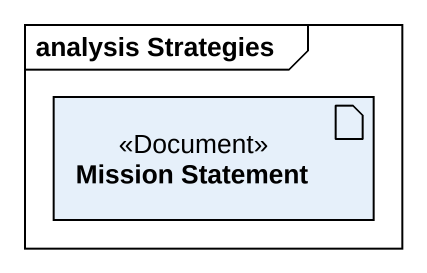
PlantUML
@startuml
mainframe analysis Strategies
artifact "Mission Statement" as Mission_Statement <<Document>>
@enduml
